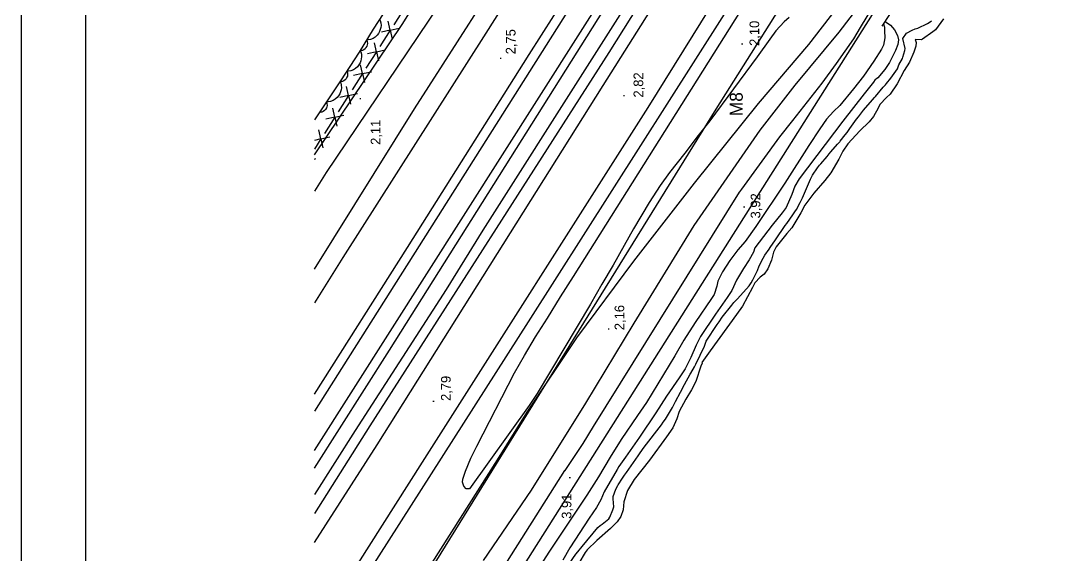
# Model space of a CAD drawing. Extents: x 731654 to 732244, y 4380181 to 4381208.
# Drawn here: x 731654.5 to 731817.4, y 4380297.4 to 4380380.2 of the extents above; entities that cross this region are included whole.
import ezdxf
from ezdxf.enums import TextEntityAlignment as Align

# ---------------------------------------------------------------- set-up
doc = ezdxf.new("R2010")
doc.units = 0
doc.linetypes.add('DASHED', pattern=[0])
doc.linetypes.add('HIDDEN', pattern=[0])
doc.layers.get('0').update_dxf_attribs({"linetype": 'CONTINUOUS'})
for name, color, linetype in [('1', 7, 'CONTINUOUS'), ('14', 7, 'CONTINUOUS'), ('2', 7, 'CONTINUOUS'), ('24', 7, 'CONTINUOUS'), ('25', 7, 'CONTINUOUS'), ('33', 7, 'CONTINUOUS'), ('39', 7, 'CONTINUOUS'), ('40', 7, 'CONTINUOUS'), ('44', 7, 'CONTINUOUS'), ('48', 7, 'CONTINUOUS'), ('53', 7, 'CONTINUOUS'), ('8', 7, 'CONTINUOUS'), ('9', 7, 'CONTINUOUS'), ('PATTERN_CLASS', 7, 'CONTINUOUS')]:
    doc.layers.add(name, color=color, linetype=linetype)

msp = doc.modelspace()

# ---------------------------------------------------------------- linework, layer by layer
at = {"layer": '1', "color": 0, "linetype": 'CONTINUOUS'}
for points in [[(731700, 4380313.59), (731758.32, 4380405.41), (731758.75, 4380405.93), (731759, 4380406.1), (731759.33, 4380406.17), (731759.66, 4380406.16)], [(731761.96, 4380403.95), (731761.32, 4380403.05), (731759.59, 4380400.42), (731726.13, 4380347.77), (731720.42, 4380338.6), (731706.33, 4380316.71), (731706.34, 4380316.71), (731700, 4380306.79)]]:
    msp.add_lwpolyline(points, dxfattribs=at)
at = {"layer": '14', "color": 0, "linetype": 'CONTINUOUS'}
for points in [[(731890.96, 4380638.24), (731873.46, 4380610.4), (731849.88, 4380572.96), (731820.37, 4380526.54), (731800.62, 4380495.25), (731775.15, 4380454.89), (731750.17, 4380415.56), (731726.58, 4380378.33), (731704.44, 4380343.53), (731700, 4380336.54)], [(731700, 4380322.36), (731714.43, 4380345.08), (731733.32, 4380375.02), (731744.82, 4380393.08), (731762.01, 4380420.04), (731787.2, 4380459.75), (731812.97, 4380500.63), (731835.4, 4380536.19), (731865.25, 4380583.42), (731881.52, 4380609.04), (731896.43, 4380632.86)], [(731700, 4380299.34), (731709.73, 4380314.49), (731744.78, 4380370.23), (731782.48, 4380429.97), (731825.22, 4380498.01), (731872.8, 4380573.39), (731905.61, 4380624.96)], [(731700.57, 4380286.32), (731716.75, 4380311.8), (731751.79, 4380366.81), (731787.58, 4380424.44), (731832.13, 4380494.25), (731879.71, 4380569.63), (731912.51, 4380621.17)]]:
    msp.add_lwpolyline(points, dxfattribs=at)
at = {"layer": '2', "color": 0, "linetype": 'CONTINUOUS'}
msp.add_line((731788.07, 4380379.44), (731789.28, 4380381.23), dxfattribs=at)
at = {"layer": '24', "color": 0, "linetype": 'CONTINUOUS'}
for points in [[(731797.59, 4380380.55), (731796.35, 4380378.85), (731796.33, 4380378.87), (731796.33, 4380378.87), (731795.94, 4380378.55), (731794.32, 4380377.42), (731794.1, 4380377.3), (731793.21, 4380377.37), (731793.36, 4380376.89), (731793.3, 4380376.31), (731792.99, 4380375.38), (731792.3, 4380373.87), (731791.48, 4380372.54), (731790.4, 4380370.51), (731789.33, 4380368.86), (731788.75, 4380368.38), (731787.71, 4380367.28), (731787.47, 4380366.69), (731786.75, 4380365.44), (731786.03, 4380364.61), (731784.63, 4380363.21), (731782.76, 4380361.19), (731781.97, 4380360.05), (731781.33, 4380358.79), (731780.09, 4380356.66), (731779.2, 4380355.51), (731777.49, 4380353.51), (731776.08, 4380351.64), (731775.44, 4380350.46), (731774.04, 4380348.17), (731773.27, 4380347.29), (731771.62, 4380345.19), (731771.23, 4380344.35), (731770.9, 4380343.16), (731770.32, 4380341.79), (731769.75, 4380340.98)], [(731769.75, 4380340.98), (731769.15, 4380340.51), (731768.31, 4380339.6), (731767.94, 4380338.87), (731766.39, 4380336.02), (731765.48, 4380334.71), (731761.39, 4380329.09), (731760.12, 4380327.28), (731760.14, 4380327.16), (731759.95, 4380326.67), (731759.16, 4380324.32), (731758.52, 4380323.02), (731757.61, 4380321.56), (731756.61, 4380319.66), (731756.24, 4380318.53), (731755.59, 4380317.15), (731754.61, 4380315.73), (731751.98, 4380312.12), (731749.61, 4380309.11), (731748.56, 4380307.42), (731747.98, 4380305.67), (731747.88, 4380304.41), (731747.55, 4380303.35), (731746.96, 4380302.54), (731745.93, 4380301.52), (731743.82, 4380299.63), (731742.32, 4380298.21), (731742.29, 4380298.21), (731742, 4380297.81), (731741, 4380296.12)]]:
    msp.add_lwpolyline(points, dxfattribs=at)
at = {"layer": '25', "color": 0, "linetype": 'HIDDEN'}
msp.add_lwpolyline([(731700, 4380310.88), (731711.65, 4380329.15), (731744.88, 4380381.96), (731760.22, 4380405.62)], dxfattribs=at)
at = {"layer": '33', "color": 0, "linetype": 'CONTINUOUS'}
for p, q in [((731713.92, 4380382.19), (731712.31, 4380379.66)), ((731711.77, 4380378.81), (731710.16, 4380376.28)), ((731711.77, 4380378.81), (731710.39, 4380378.51)), ((731711.77, 4380378.81), (731711.46, 4380380.19)), ((731711.77, 4380378.81), (731713.15, 4380379.12)), ((731711.77, 4380378.81), (731712.07, 4380377.43)), ((731709.62, 4380375.44), (731708.01, 4380372.91)), ((731709.62, 4380375.44), (731708.24, 4380375.13)), ((731709.62, 4380375.44), (731709.31, 4380376.82)), ((731709.62, 4380375.44), (731711, 4380375.75)), ((731709.62, 4380375.44), (731709.93, 4380374.06)), ((731707.47, 4380372.07), (731707.16, 4380373.45)), ((731707.47, 4380372.07), (731708.85, 4380372.37)), ((731707.47, 4380372.07), (731705.86, 4380369.54)), ((731707.47, 4380372.07), (731706.09, 4380371.76)), ((731707.47, 4380372.07), (731707.78, 4380370.69)), ((731705.32, 4380368.69), (731705.01, 4380370.07)), ((731705.32, 4380368.69), (731706.7, 4380369)), ((731705.32, 4380368.69), (731703.71, 4380366.16)), ((731705.32, 4380368.69), (731703.94, 4380368.39)), ((731705.32, 4380368.69), (731705.63, 4380367.31)), ((731703.17, 4380365.32), (731702.87, 4380366.7)), ((731703.17, 4380365.32), (731704.55, 4380365.62)), ((731703.17, 4380365.32), (731701.56, 4380362.79)), ((731703.17, 4380365.32), (731701.79, 4380365.01)), ((731703.17, 4380365.32), (731703.48, 4380363.94)), ((731701.02, 4380361.94), (731700.72, 4380363.33)), ((731701.02, 4380361.94), (731700, 4380361.72)), ((731701.02, 4380361.94), (731700, 4380360.34)), ((731701.02, 4380361.94), (731702.4, 4380362.25)), ((731701.02, 4380361.94), (731701.33, 4380360.56)), ((731700, 4380358.82), (731700.25, 4380358.88))]:
    msp.add_line(p, q, dxfattribs=at)
at = {"layer": '39', "color": 0, "linetype": 'CONTINUOUS'}
msp.add_lwpolyline([(732138.29, 4380958.72), (732084.2, 4380873.63), (732030.91, 4380789.25), (731976.5, 4380705.14), (731922.83, 4380620.78), (731869.45, 4380536.25), (731815.74, 4380451.33), (731762.28, 4380366.57), (731709.68, 4380281.67), (731700, 4380266.52)], dxfattribs=at)
at = {"layer": '40', "color": 0, "linetype": 'CONTINUOUS'}
msp.add_lwpolyline([(732168.46, 4380994.14), (732149.24, 4380954.55), (731700, 4380244.54)], dxfattribs=at)
at = {"layer": '44', "color": 0, "linetype": 'CONTINUOUS'}
for points in [[(731773.65, 4380380.76), (731772.89, 4380380.08), (731771.58, 4380378.69), (731770.63, 4380377.42), (731768.68, 4380374.67), (731761.34, 4380364.73), (731759.53, 4380362.46), (731757.46, 4380359.73), (731755.06, 4380356.73), (731753.64, 4380354.71), (731751.95, 4380352.09), (731749.48, 4380348.02), (731748.07, 4380345.39), (731746.35, 4380342.35), (731744.6, 4380339.42), (731742.83, 4380336.33), (731734.57, 4380322.44), (731733.3, 4380320.6), (731724.05, 4380307.69), (731723.54, 4380307.69), (731723.21, 4380308.07), (731722.97, 4380308.69), (731723.05, 4380309.19), (731723.45, 4380310.42), (731724.25, 4380312.41), (731725.19, 4380314.31), (731731.06, 4380325.67), (731732.57, 4380328.35), (731734.3, 4380331.23), (731736.16, 4380334.16), (731738.18, 4380337.46), (731740.19, 4380340.62), (731771.14, 4380389.84)], [(731728.37, 4380293.94), (731738.86, 4380310.5), (731738.88, 4380310.52), (731739.19, 4380310.96), (731741.67, 4380314.71), (731743.3, 4380317.35), (731765.93, 4380353.67), (731765.98, 4380353.73), (731766.29, 4380354.17), (731772.19, 4380362.25), (731774.24, 4380364.78), (731778.77, 4380370.59), (731781, 4380373.63), (731783.68, 4380377.44), (731784.71, 4380379.21), (731786.92, 4380382.88)], [(731788.3, 4380379.79), (731788.41, 4380379.28), (731788.45, 4380378.69), (731788.47, 4380377.6), (731788.28, 4380376.46), (731787.95, 4380375.86), (731786.77, 4380374), (731785.15, 4380371.66), (731783.64, 4380369.71), (731781.52, 4380367.14), (731780.5, 4380366.19), (731779.44, 4380364.98), (731778.4, 4380363.52), (731776.69, 4380360.94), (731772.95, 4380355.07), (731768.5, 4380348.35), (731766.83, 4380346.05), (731765.66, 4380344.73), (731764.42, 4380343.08), (731763.3, 4380341.33), (731762.58, 4380339.87), (731762.45, 4380339.1), (731762.03, 4380337.8), (731761.59, 4380337.17), (731759.07, 4380333.48), (731757.29, 4380330.71), (731755.89, 4380328.29), (731751.54, 4380321.08), (731750.12, 4380319.05), (731747.6, 4380315.31), (731745.86, 4380312.56), (731744.05, 4380309.55), (731742.24, 4380306.71), (731736.35, 4380297.82), (731728.95, 4380286.21)], [(731788.56, 4380380.17), (731789.35, 4380379.59), (731790, 4380378.85), (731790.46, 4380378), (731790.59, 4380377.29), (731790.48, 4380376.6), (731790.12, 4380375.67), (731789.23, 4380373.8), (731788.5, 4380372.71), (731787.4, 4380371.4), (731787.2, 4380371.28), (731787.01, 4380371.14), (731786.72, 4380370.73), (731785.29, 4380368.96), (731781.96, 4380364.71), (731775.19, 4380355.76), (731774.55, 4380354.59), (731774.08, 4380353.32), (731773.18, 4380351.32), (731772.57, 4380350.46), (731771.02, 4380348.54), (731768.34, 4380345.06), (731768.09, 4380344.37), (731767.45, 4380343.17), (731766.54, 4380341.85), (731765.48, 4380340.04), (731764.75, 4380338.44), (731764.03, 4380337.35), (731762.22, 4380334.77), (731759.87, 4380331.29), (731759.2, 4380329.96), (731758.41, 4380328.05), (731757.5, 4380326.29), (731756.58, 4380324.89), (731754.6, 4380322.03), (731752.95, 4380319.46), (731750.43, 4380315.69), (731748.26, 4380312.59), (731747.23, 4380311.13), (731747.23, 4380311.11), (731746.97, 4380310.67), (731744.96, 4380307.21), (731744.46, 4380305.96), (731743.77, 4380304.76), (731742.65, 4380303.12), (731739.62, 4380298.51), (731738.55, 4380296.61)], [(731738.96, 4380295.23), (731740.57, 4380297.53), (731740.87, 4380297.92), (731741.55, 4380298.71), (731743.95, 4380301.65), (731744.35, 4380301.96), (731744.65, 4380302.19), (731745.65, 4380303.02), (731745.83, 4380303.29), (731746.32, 4380304.42), (731746.47, 4380304.9), (731746.33, 4380306.12), (731746.34, 4380306.46), (731746.74, 4380307.62), (731747.07, 4380308.19), (731747.11, 4380308.27), (731747.82, 4380309.33), (731748.13, 4380309.79), (731748.42, 4380310.19), (731750.22, 4380312.8), (731750.53, 4380313.23), (731751.15, 4380314.13), (731753.82, 4380317.59), (731754.12, 4380318), (731754.46, 4380318.48), (731755.54, 4380320.3), (731755.87, 4380320.9), (731756.02, 4380321.19), (731756.79, 4380322.66), (731757.13, 4380323.33), (731757.15, 4380323.37), (731757.96, 4380324.88), (731758.29, 4380325.44), (731758.39, 4380325.63), (731758.94, 4380326.6), (731759.17, 4380326.98), (731760.49, 4380329.8), (731760.76, 4380330.56), (731762.47, 4380333.15), (731762.77, 4380333.56), (731763.26, 4380334.27), (731764.75, 4380336.17), (731765.05, 4380336.58), (731765.64, 4380337.15), (731767.45, 4380339.16), (731767.76, 4380339.61), (731767.99, 4380340.09), (731768.71, 4380341.55), (731768.99, 4380342.28), (731769.59, 4380343.46), (731769.86, 4380343.9), (731770.55, 4380344.86), (731770.71, 4380345.09), (731771.53, 4380346.28), (731771.84, 4380346.75), (731772.73, 4380348.05), (731773.05, 4380348.51), (731773.26, 4380348.81), (731774.2, 4380350.15), (731774.51, 4380350.61), (731774.76, 4380350.98), (731775.35, 4380352.06), (731775.7, 4380352.8), (731776.01, 4380353.51), (731776.97, 4380355.69), (731777.28, 4380356.34), (731778.03, 4380357.46), (731778.33, 4380357.87), (731778.55, 4380358.08), (731779.52, 4380359.21), (731779.84, 4380359.61), (731780.1, 4380359.92), (731781.16, 4380361.12), (731781.51, 4380361.51), (731781.58, 4380361.59), (731782.34, 4380362.55), (731782.64, 4380362.94), (731783.07, 4380363.55), (731784.1, 4380364.98), (731784.41, 4380365.39), (731785.2, 4380366.41), (731786.55, 4380367.98), (731786.88, 4380368.37), (731787.02, 4380368.54), (731788.23, 4380369.98), (731788.57, 4380370.35), (731788.73, 4380370.54), (731789.39, 4380371.34), (731789.69, 4380371.73), (731790.43, 4380372.81), (731790.68, 4380373.44), (731791.21, 4380374.44), (731791.28, 4380374.61), (731791.59, 4380375.65), (731791.64, 4380375.96), (731791.29, 4380377.5), (731791.37, 4380377.67), (731791.75, 4380378.21), (731791.84, 4380378.35), (731792.72, 4380378.82)], [(731792.72, 4380378.82), (731793.19, 4380379), (731793.61, 4380379.14), (731795.11, 4380379.82), (731795.52, 4380380.11), (731795.7, 4380380.27)]]:
    msp.add_lwpolyline(points, dxfattribs=at)
at = {"layer": '53', "color": 0, "linetype": 'CONTINUOUS'}
for points in [[(731710.11, 4380380.54), (731710.21, 4380380.33), (731710.29, 4380379.97), (731710.34, 4380379.55), (731710.29, 4380379.24), (731710.21, 4380378.93), (731710.12, 4380378.62), (731709.95, 4380378.31), (731709.72, 4380378.02), (731709.45, 4380377.74), (731709.12, 4380377.53), (731708.72, 4380377.37), (731708.35, 4380377.29), (731708.11, 4380377.29), (731708.19, 4380377.03), (731708.24, 4380376.74), (731708.2, 4380376.53), (731708.15, 4380376.33), (731708.01, 4380376.11), (731707.87, 4380375.94), (731707.67, 4380375.78), (731707.48, 4380375.67), (731707.28, 4380375.67), (731707.12, 4380375.66)], [(731707.13, 4380375.65), (731707.23, 4380375.45), (731707.29, 4380375.08), (731707.33, 4380374.66), (731707.28, 4380374.35), (731707.19, 4380374.04), (731707.09, 4380373.74), (731706.91, 4380373.43), (731706.68, 4380373.14), (731706.39, 4380372.87), (731706.06, 4380372.67), (731705.65, 4380372.52), (731705.29, 4380372.46), (731705.04, 4380372.46), (731705.12, 4380372.2), (731705.16, 4380371.91), (731705.12, 4380371.7), (731705.06, 4380371.5), (731704.92, 4380371.28), (731704.77, 4380371.12), (731704.57, 4380370.96), (731704.37, 4380370.86), (731704.17, 4380370.86), (731704.01, 4380370.86)], [(731704.01, 4380370.86), (731704.11, 4380370.65), (731704.17, 4380370.28), (731704.2, 4380369.86), (731704.14, 4380369.55), (731704.04, 4380369.24), (731703.94, 4380368.94), (731703.76, 4380368.64), (731703.52, 4380368.35), (731703.23, 4380368.09), (731702.9, 4380367.89), (731702.48, 4380367.75), (731702.12, 4380367.69), (731701.87, 4380367.7), (731701.95, 4380367.44), (731701.98, 4380367.15), (731701.94, 4380366.94), (731701.88, 4380366.74), (731701.73, 4380366.52), (731701.57, 4380366.36), (731701.37, 4380366.21), (731701.18, 4380366.11), (731700.97, 4380366.11), (731700.82, 4380366.11)]]:
    msp.add_lwpolyline(points, dxfattribs=at)
at = {"layer": '8', "color": 0, "linetype": 'DASHED'}
for points in [[(731700, 4380359.47), (731713.6, 4380379.71), (731720.29, 4380390.34), (731728.12, 4380402.73), (731734.36, 4380413.35), (731742.07, 4380427.14), (731748.19, 4380436.67), (731755.95, 4380446.82), (731755.88, 4380446.79), (731766.88, 4380462.83), (731776.67, 4380478.67), (731785.91, 4380492.96), (731790.64, 4380498.86), (731794.74, 4380505.86), (731800.01, 4380516.48), (731806.39, 4380526.91), (731813.66, 4380538.5), (731817.73, 4380545.01), (731827.51, 4380560.94), (731838.86, 4380577.39), (731850.87, 4380595.56), (731860.79, 4380611.92), (731870.12, 4380626.71), (731882.89, 4380646.68)], [(731700, 4380266.58), (731701.95, 4380269.66), (731709.73, 4380282.51), (731718.28, 4380296.19), (731728.39, 4380312.17), (731732.99, 4380319.57), (731740.71, 4380331.07), (731749.56, 4380342.96), (731758.96, 4380355.06), (731768.89, 4380367.44), (731776.72, 4380376.6), (731780.96, 4380382.05), (731784.06, 4380386.42), (731786.61, 4380393.94), (731790.89, 4380406.91), (731795.63, 4380417.61), (731806.22, 4380437.13), (731818.97, 4380456.73), (731830.89, 4380475.58), (731840.93, 4380490.8), (731850.42, 4380505.02), (731859.33, 4380518.56), (731866.11, 4380528.04)]]:
    msp.add_lwpolyline(points, dxfattribs=at)
at = {"layer": '8', "color": 0, "linetype": 'CONTINUOUS'}
for points in [[(731887.61, 4380645.52), (731874.08, 4380624.26), (731863.59, 4380608.23), (731852.59, 4380590.62), (731843.49, 4380576.29), (731835.03, 4380563.1), (731825.11, 4380547.82), (731814.86, 4380531.44), (731804.82, 4380515.27), (731797.38, 4380502.67), (731789.48, 4380490.61), (731781.82, 4380478.57), (731774.7, 4380467.26), (731766.2, 4380454.31), (731756.63, 4380440.01), (731748.73, 4380428.19), (731739.61, 4380414.08), (731729.31, 4380398.36), (731719.25, 4380382.58), (731701.82, 4380356.71), (731700, 4380353.86)], [(731819.25, 4380447.27), (731813.57, 4380438.32), (731808.3, 4380429.19), (731802.43, 4380419.46), (731797.71, 4380410.37), (731793.92, 4380402.23), (731791.11, 4380396.07), (731788.45, 4380390.3), (731786.45, 4380385.23), (731781.35, 4380378.48), (731774.52, 4380370.27), (731769.12, 4380363.32), (731758.84, 4380348.53), (731749.54, 4380333.35), (731742.04, 4380320.98), (731733.65, 4380307.48), (731726.17, 4380296.56)]]:
    msp.add_lwpolyline(points, dxfattribs=at)
at = {"layer": '9', "color": 0, "linetype": 'HIDDEN'}
for points in [[(731700, 4380341.73), (731715.54, 4380366.6), (731732.87, 4380393.67), (731747.76, 4380417.32), (731766.14, 4380445.87), (731786.43, 4380478.38), (731807.86, 4380512.19), (731833.53, 4380552.92), (731855.58, 4380587.55), (731880.8, 4380626.92), (731888.86, 4380639.81)], [(731898.97, 4380633.23), (731886.63, 4380614.15), (731875.27, 4380596.27), (731855.82, 4380565.76), (731836.08, 4380534.48), (731813.99, 4380499.42), (731789.39, 4380460.79), (731767.85, 4380426.35), (731745.33, 4380391.32), (731719.85, 4380351), (731700, 4380319.72)], [(731904.28, 4380625.85), (731883.62, 4380593.73), (731852.16, 4380543.42), (731818.25, 4380490.67), (731784.26, 4380436.77), (731745.65, 4380375.37), (731708.6, 4380317.46), (731700, 4380303.82)], [(731700, 4380281.58), (731733.22, 4380333.58), (731772.14, 4380394.71), (731811.19, 4380457.03), (731846.1, 4380511.3), (731879.89, 4380564.79), (731914.56, 4380618.69)]]:
    msp.add_lwpolyline(points, dxfattribs=at)
at = {"layer": 'PATTERN_CLASS', "color": 0, "linetype": 'CONTINUOUS'}
msp.add_lwpolyline([(731712.11, 4380383.63), (731709.14, 4380378.96), (731706.96, 4380375.4), (731704.08, 4380370.96), (731700.12, 4380365.08), (731700, 4380364.9)], dxfattribs=at)

# ---------------------------------------------------------------- texts
at = {"layer": '39', "color": 0, "linetype": 'CONTINUOUS'}
msp.add_text('M8   ', height=2, rotation=90, dxfattribs=at).set_placement((731765.44, 4380368.45), align=Align.MIDDLE)
at = {"layer": '48', "color": 0, "linetype": 'CONTINUOUS'}
for s, p in [(' 2,75', (731731.2, 4380374.51)), (' 2,10', (731769, 4380375.81)), ('.', (731766.47, 4380376.38)), ('.', (731729.01, 4380374.16)), (' 2,82', (731751.01, 4380367.8)), ('.', (731707.25, 4380367.91)), ('.', (731748.14, 4380368.37)), (' 2,11', (731710.25, 4380360.46)), (' 3,92', (731769.18, 4380349.05)), ('.', (731766.77, 4380351.11)), (' 2,16', (731748.07, 4380331.72)), ('.', (731745.77, 4380332.17)), (' 2,79', (731721.15, 4380320.74)), ('.', (731718.61, 4380320.96)), ('.', (731739.75, 4380309.11)), (' 3,91', (731739.87, 4380302.46))]:
    msp.add_text(s, height=1.5, rotation=90, dxfattribs=at).set_placement(p)

# ---------------------------------------------------------------- meshes
at = {"color": 0, "linetype": 'CONTINUOUS'}
mesh = msp.add_polyface(dxfattribs=at)
corners = [(731962.5, 4380181), (731654.5, 4381207.5), (732244, 4380181), (732244, 4381207.5), (731654.5, 4380181)]
mesh.append_faces([[corners[k] for k in face] for face in [(0, 1, 4), (1, 0, 2, 3)]], dxfattribs={"vtx0": -1, "color": 0})
mesh = msp.add_polyface(dxfattribs=at)
corners = [(732234, 4380191), (731962.5, 4381011), (731962.5, 4380191), (731664.5, 4381011), (732234, 4381011), (731664.5, 4380191)]
mesh.append_faces([[corners[k] for k in face] for face in [(1, 0, 4), (2, 3, 5)]], dxfattribs={"vtx0": -1, "color": 0})
mesh.append_faces([[corners[k] for k in face] for face in [(0, 1, 3, 2)]], dxfattribs={"vtx0": -1, "vtx2": -1, "color": 0})

doc.saveas('drawing.dxf')
